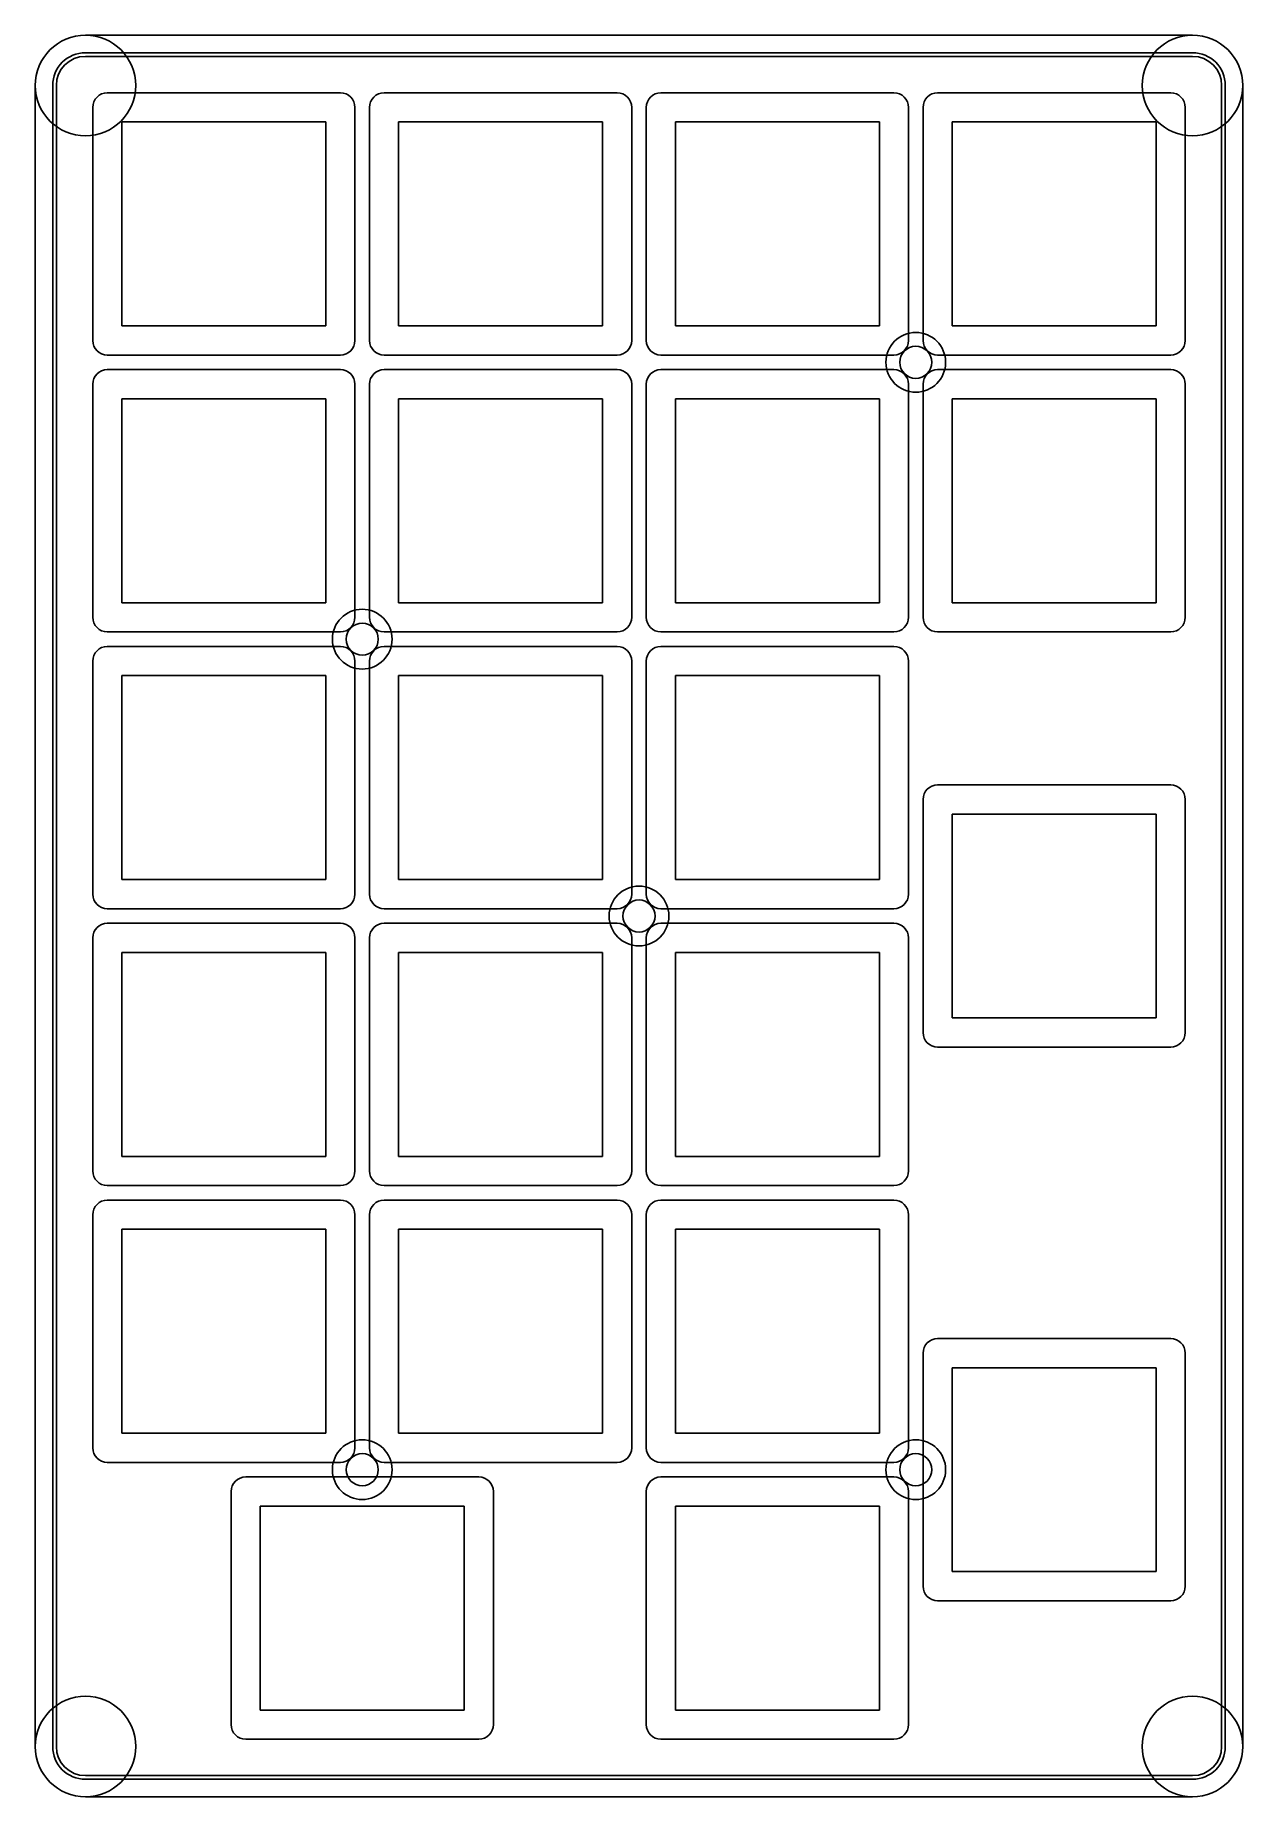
# Model space of a CAD drawing. Header units: millimetres. Extents: x 87 to 170, y -113 to 8.
import ezdxf

# ---------------------------------------------------------------- set-up
doc = ezdxf.new("R2010")
doc.units = ezdxf.units.MM

msp = doc.modelspace()

# ---------------------------------------------------------------- linework, layer by layer
for p, q in [((90.5, 7.95), (166.5, 7.95)), ((90.5, 6.75), (166.5, 6.75)), ((90.5, 6.5), (166.5, 6.5)), ((87.05, -109.5), (87.05, 4.5)), ((88.25, -109.5), (88.25, 4.5)), ((88.5, -109.5), (88.5, 4.5)), ((108, 4), (92, 4)), ((127, 4), (111, 4)), ((146, 4), (130, 4)), ((165, 4), (149, 4)), ((168.5, 4.5), (168.5, -109.5)), ((168.75, 4.5), (168.75, -109.5)), ((169.95, -109.5), (169.95, 4.5)), ((91, 3), (91, -13)), ((109, -13), (109, 3)), ((110, 3), (110, -13)), ((128, -13), (128, 3)), ((129, 3), (129, -13)), ((147, -13), (147, 3)), ((148, 3), (148, -13)), ((166, -13), (166, 3)), ((107, 2), (93, 2)), ((93, 2), (93, -12)), ((107, -12), (107, 2)), ((126, 2), (112, 2)), ((112, 2), (112, -12)), ((126, -12), (126, 2)), ((145, 2), (131, 2)), ((131, 2), (131, -12)), ((145, -12), (145, 2)), ((164, 2), (150, 2)), ((150, 2), (150, -12)), ((164, -12), (164, 2)), ((93, -12), (107, -12)), ((112, -12), (126, -12)), ((131, -12), (145, -12)), ((150, -12), (164, -12)), ((92, -14), (108, -14)), ((111, -14), (127, -14)), ((130, -14), (146, -14)), ((149, -14), (165, -14)), ((108, -15), (92, -15)), ((127, -15), (111, -15)), ((146, -15), (130, -15)), ((165, -15), (149, -15)), ((91, -16), (91, -32)), ((109, -32), (109, -16)), ((110, -16), (110, -32)), ((128, -32), (128, -16)), ((129, -16), (129, -32)), ((147, -32), (147, -16)), ((148, -16), (148, -32)), ((166, -32), (166, -16)), ((107, -17), (93, -17)), ((93, -17), (93, -31)), ((107, -31), (107, -17)), ((126, -17), (112, -17)), ((112, -17), (112, -31)), ((126, -31), (126, -17)), ((145, -17), (131, -17)), ((131, -17), (131, -31)), ((145, -31), (145, -17)), ((164, -17), (150, -17)), ((150, -17), (150, -31)), ((164, -31), (164, -17)), ((93, -31), (107, -31)), ((112, -31), (126, -31)), ((131, -31), (145, -31)), ((150, -31), (164, -31)), ((92, -33), (108, -33)), ((111, -33), (127, -33)), ((130, -33), (146, -33)), ((149, -33), (165, -33)), ((91, -35), (91, -51)), ((108, -34), (92, -34)), ((109, -51), (109, -35)), ((110, -35), (110, -51)), ((127, -34), (111, -34)), ((128, -51), (128, -35)), ((129, -35), (129, -51)), ((146, -34), (130, -34)), ((147, -51), (147, -35)), ((107, -36), (93, -36)), ((93, -36), (93, -50)), ((107, -50), (107, -36)), ((126, -36), (112, -36)), ((112, -36), (112, -50)), ((126, -50), (126, -36)), ((145, -36), (131, -36)), ((131, -36), (131, -50)), ((145, -50), (145, -36)), ((165, -43.5), (149, -43.5)), ((148, -44.5), (148, -60.5)), ((166, -60.5), (166, -44.5)), ((164, -45.5), (150, -45.5)), ((150, -45.5), (150, -59.5)), ((164, -59.5), (164, -45.5)), ((93, -50), (107, -50)), ((112, -50), (126, -50)), ((131, -50), (145, -50)), ((92, -52), (108, -52)), ((108, -53), (92, -53)), ((111, -52), (127, -52)), ((127, -53), (111, -53)), ((130, -52), (146, -52)), ((146, -53), (130, -53)), ((91, -54), (91, -70)), ((109, -70), (109, -54)), ((110, -54), (110, -70)), ((128, -70), (128, -54)), ((129, -54), (129, -70)), ((147, -70), (147, -54)), ((107, -55), (93, -55)), ((93, -55), (93, -69)), ((107, -69), (107, -55)), ((126, -55), (112, -55)), ((112, -55), (112, -69)), ((126, -69), (126, -55)), ((145, -55), (131, -55)), ((131, -55), (131, -69)), ((145, -69), (145, -55)), ((150, -59.5), (164, -59.5)), ((149, -61.5), (165, -61.5)), ((93, -69), (107, -69)), ((112, -69), (126, -69)), ((131, -69), (145, -69)), ((92, -71), (108, -71)), ((111, -71), (127, -71)), ((130, -71), (146, -71)), ((108, -72), (92, -72)), ((127, -72), (111, -72)), ((146, -72), (130, -72)), ((91, -73), (91, -89)), ((109, -89), (109, -73)), ((110, -73), (110, -89)), ((128, -89), (128, -73)), ((129, -73), (129, -89)), ((147, -89), (147, -73)), ((107, -74), (93, -74)), ((93, -74), (93, -88)), ((107, -88), (107, -74)), ((126, -74), (112, -74)), ((112, -74), (112, -88)), ((126, -88), (126, -74)), ((145, -74), (131, -74)), ((131, -74), (131, -88)), ((145, -88), (145, -74)), ((165, -81.5), (149, -81.5)), ((148, -82.5), (148, -98.5)), ((166, -98.5), (166, -82.5)), ((164, -83.5), (150, -83.5)), ((150, -83.5), (150, -97.5)), ((164, -97.5), (164, -83.5)), ((93, -88), (107, -88)), ((112, -88), (126, -88)), ((131, -88), (145, -88)), ((92, -90), (108, -90)), ((111, -90), (127, -90)), ((130, -90), (146, -90)), ((117.5, -91), (101.5, -91)), ((146, -91), (130, -91)), ((100.5, -92), (100.5, -108)), ((116.5, -93), (102.5, -93)), ((102.5, -93), (102.5, -107)), ((116.5, -107), (116.5, -93)), ((118.5, -108), (118.5, -92)), ((129, -92), (129, -108)), ((145, -93), (131, -93)), ((131, -93), (131, -107)), ((145, -107), (145, -93)), ((147, -108), (147, -92)), ((150, -97.5), (164, -97.5)), ((149, -99.5), (165, -99.5)), ((102.5, -107), (116.5, -107)), ((131, -107), (145, -107)), ((101.5, -109), (117.5, -109)), ((130, -109), (146, -109)), ((166.5, -111.5), (90.5, -111.5)), ((166.5, -111.75), (90.5, -111.75)), ((90.5, -112.95), (166.5, -112.95))]:
    msp.add_line(p, q)
for centre, radius in [((147.5, -14.5), 2.05), ((147.5, -14.5), 1.1), ((109.5, -33.5), 2.05), ((109.5, -33.5), 1.1), ((128.5, -52.5), 2.05), ((128.5, -52.5), 1.1), ((109.5, -90.5), 2.05), ((109.5, -90.5), 1.1), ((147.5, -90.5), 2.05), ((147.5, -90.5), 1.1)]:
    msp.add_circle(centre, radius)
for centre, radius, start, end in [((90.5, 4.5), 3.45, 90, 450), ((166.5, 4.5), 3.45, 0, 360), ((90.5, 4.5), 2.25, 90, 180), ((90.5, 4.5), 2, 90, 180), ((166.5, 4.5), 2.25, 0, 90), ((166.5, 4.5), 2, 360, 90), ((92, 3), 1, 90, 180), ((108, 3), 1, 0, 90), ((111, 3), 1, 90, 180), ((127, 3), 1, 0, 90), ((130, 3), 1, 90, 180), ((146, 3), 1, 0, 90), ((149, 3), 1, 90, 180), ((165, 3), 1, 0, 90), ((92, -13), 1, 180, 270), ((108, -13), 1, 270, 0), ((111, -13), 1, 180, 270), ((127, -13), 1, 270, 0), ((130, -13), 1, 180, 270), ((146, -13), 1, 270, 0), ((149, -13), 1, 180, 270), ((165, -13), 1, 270, 0), ((92, -16), 1, 90, 180), ((108, -16), 1, 0, 90), ((111, -16), 1, 90, 180), ((127, -16), 1, 0, 90), ((130, -16), 1, 90, 180), ((146, -16), 1, 0, 90), ((149, -16), 1, 90, 180), ((165, -16), 1, 0, 90), ((92, -32), 1, 180, 270), ((108, -32), 1, 270, 0), ((111, -32), 1, 180, 270), ((127, -32), 1, 270, 0), ((130, -32), 1, 180, 270), ((146, -32), 1, 270, 0), ((149, -32), 1, 180, 270), ((165, -32), 1, 270, 0), ((92, -35), 1, 90, 180), ((108, -35), 1, 0, 90), ((111, -35), 1, 90, 180), ((127, -35), 1, 0, 90), ((130, -35), 1, 90, 180), ((146, -35), 1, 0, 90), ((149, -44.5), 1, 90, 180), ((165, -44.5), 1, 0, 90), ((92, -51), 1, 180, 270), ((108, -51), 1, 270, 0), ((111, -51), 1, 180, 270), ((127, -51), 1, 270, 0), ((130, -51), 1, 180, 270), ((146, -51), 1, 270, 0), ((92, -54), 1, 90, 180), ((108, -54), 1, 0, 90), ((111, -54), 1, 90, 180), ((127, -54), 1, 0, 90), ((130, -54), 1, 90, 180), ((146, -54), 1, 0, 90), ((149, -60.5), 1, 180, 270), ((165, -60.5), 1, 270, 0), ((92, -70), 1, 180, 270), ((108, -70), 1, 270, 0), ((111, -70), 1, 180, 270), ((127, -70), 1, 270, 0), ((130, -70), 1, 180, 270), ((146, -70), 1, 270, 0), ((92, -73), 1, 90, 180), ((108, -73), 1, 0, 90), ((111, -73), 1, 90, 180), ((127, -73), 1, 0, 90), ((130, -73), 1, 90, 180), ((146, -73), 1, 0, 90), ((149, -82.5), 1, 90, 180), ((165, -82.5), 1, 0, 90), ((92, -89), 1, 180, 270), ((108, -89), 1, 270, 0), ((111, -89), 1, 180, 270), ((127, -89), 1, 270, 0), ((130, -89), 1, 180, 270), ((146, -89), 1, 270, 0), ((101.5, -92), 1, 90, 180), ((117.5, -92), 1, 0, 90), ((130, -92), 1, 90, 180), ((146, -92), 1, 0, 90), ((149, -98.5), 1, 180, 270), ((165, -98.5), 1, 270, 0), ((90.5, -109.5), 3.45, 180, 540), ((166.5, -109.5), 3.45, 270, 630), ((101.5, -108), 1, 180, 270), ((117.5, -108), 1, 270, 0), ((130, -108), 1, 180, 270), ((146, -108), 1, 270, 0), ((90.5, -109.5), 2.25, 180, 270), ((90.5, -109.5), 2, 180, 270), ((166.5, -109.5), 2, 270, 0), ((166.5, -109.5), 2.25, 270, 360)]:
    msp.add_arc(centre, radius, start, end)

doc.saveas('drawing.dxf')
